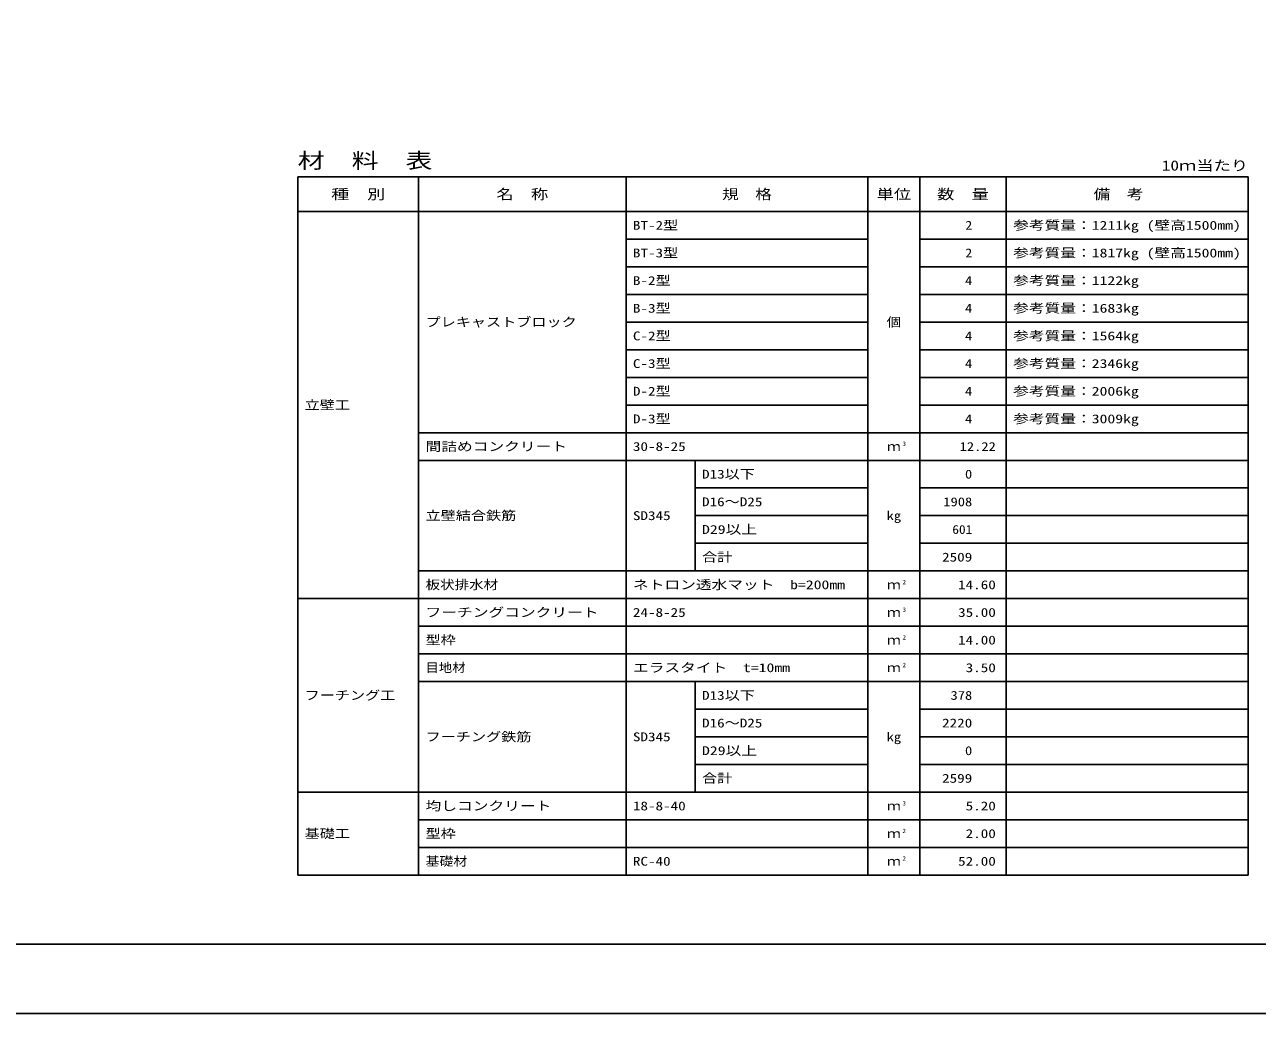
# Model space of a CAD drawing. Units: millimetres at full size; details may follow other scales. Extents: x 0 to 42050, y 0 to 29700.
# Drawn here: x 15100 to 32933, y 0 to 14303 of the extents above; entities that cross this region are included whole.
import ezdxf
from ezdxf.enums import TextEntityAlignment as Align

# ---------------------------------------------------------------- set-up
doc = ezdxf.new("R2010")
doc.units = ezdxf.units.MM
doc.layers.add('D-MTR', color=7, linetype='Continuous')
doc.layers.add('D-MTR-TXT', color=7, linetype='Continuous')
for name, color, linetype, lineweight in [('D-MTR-FRAM', 7, 'Continuous', 25), ('D-MTR-LINE', 7, 'Continuous', 25), ('D-TTL', 2, 'Continuous', 25)]:
    doc.layers.add(name, color=color, linetype=linetype, lineweight=lineweight)
doc.styles.add('ＭＳ ゴシック', font='')
doc.styles.get('ＭＳ ゴシック').set_extended_font_data('MS Gothic')

msp = doc.modelspace()

# ---------------------------------------------------------------- linework, layer by layer
at = {"layer": 'D-MTR-FRAM'}
for p, q in [((19050, 12100), (32800, 12100)), ((19050, 12100), (19050, 2000)), ((32800, 12100), (32800, 2000)), ((19050, 2000), (32800, 2000))]:
    msp.add_line(p, q, dxfattribs=at)
at = {"layer": 'D-MTR-LINE'}
for p, q in [((20800, 12100), (20800, 2000)), ((23800, 12100), (23800, 11600)), ((27300, 12100), (27300, 11600)), ((28050, 12100), (28050, 11600)), ((29300, 12100), (29300, 11600)), ((19050, 11600), (32800, 11600)), ((23800, 11600), (23800, 6000)), ((27300, 11600), (27300, 6000)), ((28050, 11600), (28050, 6000)), ((29300, 11600), (29300, 6000)), ((23800, 11200), (27300, 11200)), ((28050, 11200), (32800, 11200)), ((23800, 10800), (27300, 10800)), ((28050, 10800), (32800, 10800)), ((23800, 10400), (27300, 10400)), ((28050, 10400), (32800, 10400)), ((23800, 10000), (27300, 10000)), ((28050, 10000), (32800, 10000)), ((23800, 9600), (27300, 9600)), ((28050, 9600), (32800, 9600)), ((23800, 9200), (27300, 9200)), ((28050, 9200), (32800, 9200)), ((23800, 8800), (27300, 8800)), ((28050, 8800), (32800, 8800)), ((20800, 8400), (32800, 8400)), ((20800, 8000), (32800, 8000)), ((24800, 8000), (24800, 6400)), ((24800, 7600), (27300, 7600)), ((28050, 7600), (32800, 7600)), ((24800, 7200), (27300, 7200)), ((28050, 7200), (32800, 7200)), ((24800, 6800), (27300, 6800)), ((28050, 6800), (32800, 6800)), ((20800, 6400), (32800, 6400)), ((19050, 6000), (32800, 6000)), ((23800, 6000), (23800, 3200)), ((27300, 6000), (27300, 3200)), ((28050, 6000), (28050, 3200)), ((29300, 6000), (29300, 3200)), ((20800, 5600), (32800, 5600)), ((20800, 5200), (32800, 5200)), ((20800, 4800), (32800, 4800)), ((24800, 4800), (24800, 3200)), ((24800, 4400), (27300, 4400)), ((28050, 4400), (32800, 4400)), ((24800, 4000), (27300, 4000)), ((28050, 4000), (32800, 4000)), ((24800, 3600), (27300, 3600)), ((28050, 3600), (32800, 3600)), ((19050, 3200), (32800, 3200)), ((23800, 3200), (23800, 2000)), ((27300, 3200), (27300, 2000)), ((28050, 3200), (28050, 2000)), ((29300, 3200), (29300, 2000)), ((20800, 2800), (32800, 2800)), ((20800, 2400), (32800, 2400))]:
    msp.add_line(p, q, dxfattribs=at)
at = {"layer": 'D-TTL'}
for points in [[(0, 0), (42050, 0), (42050, 29700), (0, 29700)], [(1000, 1000), (41050, 1000), (41050, 28700), (1000, 28700)]]:
    msp.add_lwpolyline(points, close=True, dxfattribs=at)

# ---------------------------------------------------------------- texts
at = {"layer": 'D-MTR', "style": 'ＭＳ ゴシック', "width": 1.3}
msp.add_text('材\u3000料\u3000表', height=219.9, dxfattribs=at).set_placement((19050, 12160), align=Align.BOTTOM_LEFT)
at = {"layer": 'D-MTR', "style": 'ＭＳ ゴシック', "width": 1.25}
msp.add_text('10ｍ当たり', height=146.6, dxfattribs=at).set_placement((32800, 12148.333), align=Align.BOTTOM_RIGHT)
at = {"layer": 'D-MTR-TXT', "style": 'ＭＳ ゴシック'}
for s, height, width, p in [('種\u3000別', 146.6, 1.3, (19925, 11850)), ('名\u3000称', 146.6, 1.25, (22300, 11850)), ('規\u3000格', 146.6, 1.2, (25550, 11850)), ('単位', 146.6, 1.25, (27675, 11850)), ('数\u3000量', 146.6, 1.25, (28675, 11850)), ('備\u3000考', 146.6, 1.2, (30925, 11850)), ('個', 128.3, 1.2, (27675, 10000)), ('ｍ', 128.3, 1.15, (27675, 8200)), ('kg', 128.3, 1.2, (27675, 7200)), ('ｍ', 128.3, 1.15, (27675, 6200)), ('ｍ', 128.3, 1.15, (27675, 5800)), ('ｍ', 128.3, 1.15, (27675, 5400)), ('ｍ', 128.3, 1.15, (27675, 5000)), ('kg', 128.3, 1.2, (27675, 4000)), ('ｍ', 128.3, 1.15, (27675, 3000)), ('ｍ', 128.3, 1.15, (27675, 2600)), ('ｍ', 128.3, 1.15, (27675, 2200))]:
    msp.add_text(s, height=height, dxfattribs=dict(at, width=width)).set_placement(p, align=Align.MIDDLE_CENTER)
for s, width, p in [('BT-2型', 1.25, (23900, 11400)), ('参考質量：1211kg (壁高1500mm)', 1.3, (29400, 11400)), ('BT-3型', 1.25, (23900, 11000)), ('参考質量：1817kg (壁高1500mm)', 1.3, (29400, 11000)), ('B-2型', 1.25, (23900, 10600)), ('参考質量：1122kg', 1.3, (29400, 10600)), ('B-3型', 1.25, (23900, 10200)), ('参考質量：1683kg', 1.3, (29400, 10200)), ('プレキャストブロック', 1.25, (20900, 10000)), ('C-2型', 1.25, (23900, 9800)), ('参考質量：1564kg', 1.3, (29400, 9800)), ('C-3型', 1.25, (23900, 9400)), ('参考質量：2346kg', 1.3, (29400, 9400)), ('D-2型', 1.25, (23900, 9000)), ('参考質量：2006kg', 1.3, (29400, 9000)), ('立壁工', 1.25, (19150, 8800)), ('D-3型', 1.25, (23900, 8600)), ('参考質量：3009kg', 1.3, (29400, 8600)), ('間詰めコンクリート', 1.3, (20900, 8200)), ('30-8-25', 1.25, (23900, 8200)), ('D13以下', 1.25, (24900, 7800)), ('D16～D25', 1.25, (24900, 7400)), ('立壁結合鉄筋', 1.25, (20900, 7200)), ('SD345', 1.25, (23900, 7200)), ('D29以上', 1.3, (24900, 7000)), ('合計', 1.25, (24900, 6600)), ('板状排水材', 1.2, (20900, 6200)), ('ネトロン透水マット  b=200mm', 1.3, (23900, 6200)), ('フーチングコンクリート', 1.3, (20900, 5800)), ('24-8-25', 1.25, (23900, 5800)), ('型枠', 1.25, (20900, 5400)), ('目地材', 1.1, (20900, 5000)), ('エラスタイト\u3000t=10mm', 1.3, (23900, 5000)), ('フーチング工', 1.25, (19150, 4600)), ('D13以下', 1.25, (24900, 4600)), ('D16～D25', 1.25, (24900, 4200)), ('フーチング鉄筋', 1.25, (20900, 4000)), ('SD345', 1.25, (23900, 4000)), ('D29以上', 1.3, (24900, 3800)), ('合計', 1.25, (24900, 3400)), ('均しコンクリート', 1.3, (20900, 3000)), ('18-8-40', 1.25, (23900, 3000)), ('基礎工', 1.25, (19150, 2600)), ('型枠', 1.25, (20900, 2600)), ('基礎材', 1.15, (20900, 2200)), ('RC-40', 1.25, (23900, 2200))]:
    msp.add_text(s, height=128.3, dxfattribs=dict(at, width=width)).set_placement(p, align=Align.MIDDLE_LEFT)
for s, width, p in [('2', 1.15, (28808.883, 11400)), ('2', 1.15, (28808.883, 11000)), ('4', 1.2, (28808.883, 10600)), ('4', 1.2, (28808.883, 10200)), ('4', 1.2, (28808.883, 9800)), ('4', 1.2, (28808.883, 9400)), ('4', 1.2, (28808.883, 9000)), ('4', 1.2, (28808.883, 8600)), ('12.22', 1.2, (29150, 8200)), ('0', 1.2, (28808.883, 7800)), ('1908', 1.2, (28808.883, 7400)), ('601', 1.1, (28808.883, 7000)), ('2509', 1.25, (28808.883, 6600)), ('14.60', 1.25, (29150, 6200)), ('35.00', 1.25, (29150, 5800)), ('14.00', 1.25, (29150, 5400)), ('3.50', 1.25, (29150, 5000)), ('378', 1.2, (28808.883, 4600)), ('2220', 1.25, (28808.883, 4200)), ('0', 1.2, (28808.883, 3800)), ('2599', 1.25, (28808.883, 3400)), ('5.20', 1.25, (29150, 3000)), ('2.00', 1.25, (29150, 2600)), ('52.00', 1.25, (29150, 2200))]:
    msp.add_text(s, height=128.3, dxfattribs=dict(at, width=width)).set_placement(p, align=Align.MIDDLE_RIGHT)
at = {"layer": 'D-MTR-TXT', "style": 'ＭＳ ゴシック', "width": 1.15}
for s, p in [('3', (27800, 8188.333)), ('2', (27800, 6188.333)), ('3', (27800, 5788.333)), ('2', (27800, 5388.333)), ('2', (27800, 4988.333)), ('3', (27800, 2988.333)), ('2', (27800, 2588.333)), ('2', (27800, 2188.333))]:
    msp.add_text(s, height=64.15, dxfattribs=at).set_placement(p, align=Align.BOTTOM_LEFT)

doc.saveas('drawing.dxf')
